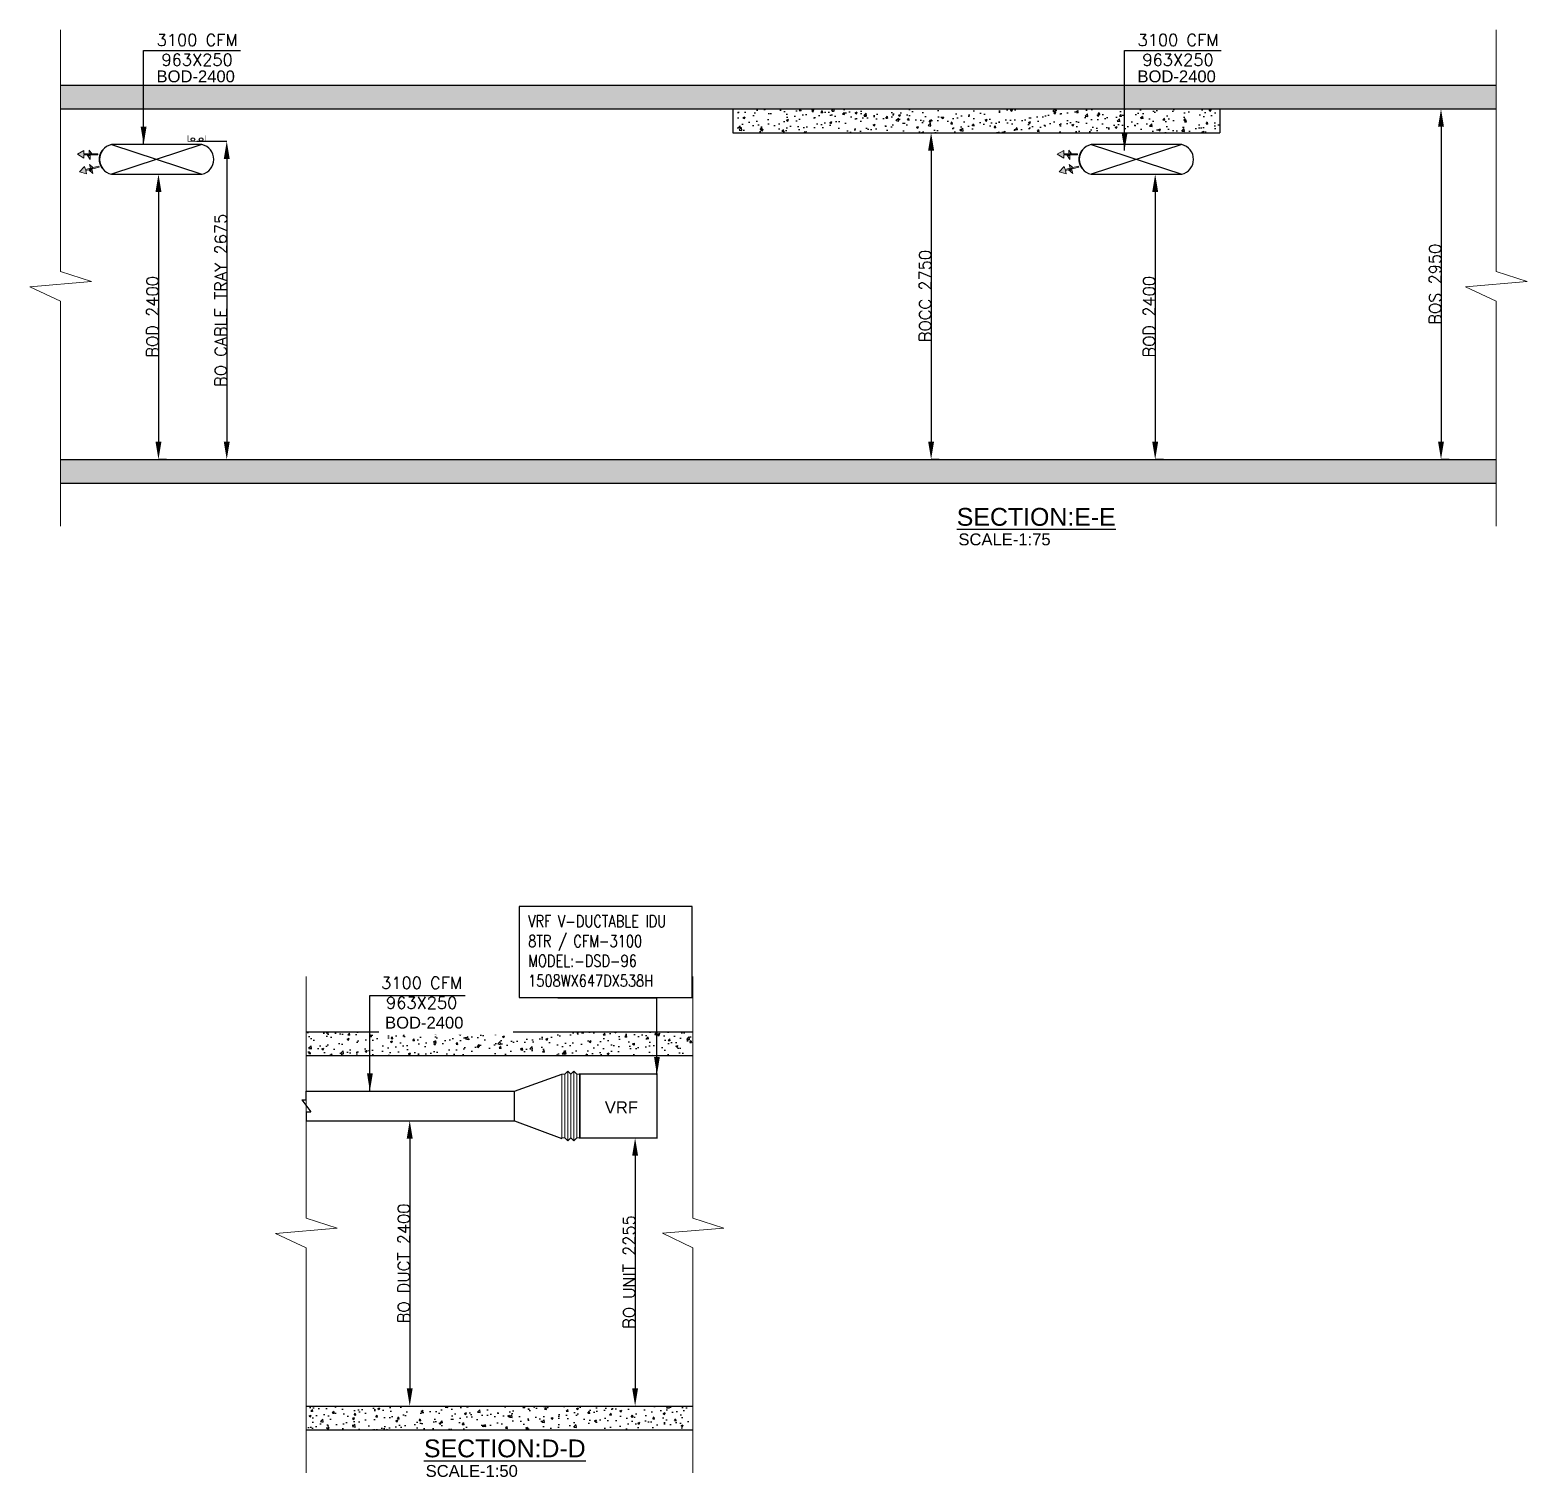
# Model space of a CAD drawing. Header units: millimetres. Extents: x 148480 to 578986, y 39883 to 155062.
# Drawn here: x 221178 to 233786, y 39883 to 52064 of the extents above; entities that cross this region are included whole.
import ezdxf

# ---------------------------------------------------------------- set-up
doc = ezdxf.new("R2010")
doc.units = ezdxf.units.MM
doc.header["$PDMODE"] = 34
doc.header["$PDSIZE"] = -1
for name, color, linetype, lineweight in [('0-1 AC UNIT', 5, 'Continuous', 25), ('AC OA DUCT', 11, 'Continuous', 5), ('COPPER PIPE ', 4, 'Continuous', 30), ('DRAIN PIPE', 76, 'Continuous', 30), ('M-HVAC RETURN AIR DUCT', 1, 'Continuous', 0), ('M-HVAC-EQUIP TEXT', 7, 'Continuous', 0)]:
    doc.layers.add(name, color=color, linetype=linetype, lineweight=lineweight)
for name, color, linetype in [('Ac-text', 7, 'Continuous'), ('CB-AC-SA OVAL DUCT', 6, 'Continuous'), ('Hatch 01_UC', 7, 'Continuous'), ('HVAC-SECTIONS', 7, 'Continuous'), ('M-HVAC ELLIPTICAL DUCT', 6, 'Continuous'), ('M-HVAC VRV PIPE', 4, 'Continuous'), ('M-HVAC-BOF', 6, 'Continuous'), ('M-HVAC-SA DUCT(RECT)', 4, 'Continuous'), ('M-HVAC-TEXT', 7, 'Continuous')]:
    doc.layers.add(name, color=color, linetype=linetype)
doc.styles.add('ARAIL', font='arial.ttf')
doc.styles.add('Arial', font='arial.ttf', dxfattribs={"height": 3})
doc.styles.add('HVAC TEXT', font='Romans.shx', dxfattribs={"width": 0.8, "height": 100})
doc.styles.add('MtX_romans_shx', font='romans.shx')
doc.styles.add('R', font='romans.shx')
doc.styles.add('ROMAND', font='romand__.ttf')
doc.dimstyles.new('Vayucon', dxfattribs={"dimtxt": 200, "dimasz": 150, "dimexe": 0, "dimexo": 0, "dimgap": 9e-05, "dimtad": 1, "dimdec": 0, "dimrnd": 5, "dimzin": 0, "dimdsep": 46, "dimtxsty": 'ROMAND', "dimcen": 90, "dimclrd": 42, "dimclre": 8, "dimclrt": 7, "dimadec": 0, "dimazin": 0, "dimtfac": 1, "dimtdec": 0, "dimtofl": 0, "dimtmove": 1, "dimatfit": 0, "dimfxl": 1, "dimtolj": 1, "dimtzin": 0, "dimarcsym": 0})
pattern_1 = [(50, (-9337.6, -9647.92), (182.18467, -15.93909), [19.05, -209.55]), (355, (-9337.6, -9647.92), (-35.24283, 191.05664), [15.24, -167.64]), (100.451, (-9322.42, -9649.25), (146.9425, 175.11669), [16.19, -178.09]), (46.1842, (-9337.6, -9597.12), (271.07904, -42.04233), [28.575, -314.325]), (96.6356, (-9315, -9600.63), (237.40423, 247.42556), [24.285, -267.135]), (351.184, (-9337.6, -9597.12), (237.4046, 247.42512), [22.86, -251.46]), (21, (-9312.2, -9609.82), (151.61488, -102.26552), [19.05, -209.55]), (326, (-9312.2, -9609.82), (61.80203, 184.18797), [15.24, -167.64]), (71.4514, (-9299.57, -9618.35), (213.41649, 81.92286), [16.19, -178.09]), (37.5, (-9337.6, -9647.925), (3.088603, 84.555039), [0, -165.608, 0, -170.18, 0, -168.275]), (7.5, (-9337.6, -9647.925), (66.819663, 100.180575), [0, -97.028, 0, -161.798, 0, -64.135]), (327.5, (-9394.245, -9647.925), (135.590595, -5.728744), [0, -63.5, 0, -198.12, 0, -262.89]), (317.5, (-9419.65, -9647.92), (148.12918, 25.42649), [0, -82.55, 0, -131.572, 0, -186.69])]

# ---------------------------------------------------------------- blocks, each defined once
blk = doc.blocks.new('*D75')
at = {"layer": 'DEFPOINTS', "color": 0, "linetype": 'Continuous', "transparency": 16777216}
for p in [(224280, 42882), (224280, 40480), (224376, 40480)]:
    blk.add_point(p, dxfattribs=at)
at = {"layer": 'HVAC-SECTIONS', "color": 8, "linetype": 'Continuous', "lineweight": -2, "transparency": 16777216}
for p, q in [((224280, 42882), (224376, 42882)), ((224280, 40480), (224376, 40480))]:
    blk.add_line(p, q, dxfattribs=at)
at = {"layer": 'HVAC-SECTIONS', "color": 24, "linetype": 'Continuous', "lineweight": -2, "transparency": 16777216}
blk.add_line((224376, 42732), (224376, 40630), dxfattribs=at)
at = {"layer": 'HVAC-SECTIONS', "color": 24, "linetype": 'Continuous', "transparency": 16777216}
for points in [[(224401, 42732), (224351, 42732), (224376, 42882)], [(224351, 40630), (224401, 40630), (224376, 40480)]]:
    blk.add_solid(points, dxfattribs=at)
at = {"layer": 'HVAC-SECTIONS', "color": 7, "linetype": 'Continuous', "transparency": 16777216, "insert": (224326, 41681), "char_height": 200, "attachment_point": 5, "rotation": 90, "style": 'ROMAND'}
blk.add_mtext('\\A1;\\H0.5x;BO DUCT 2400', dxfattribs=at)
blk = doc.blocks.new('*D76')
at = {"layer": 'DEFPOINTS', "color": 0, "linetype": 'Continuous', "transparency": 16777216}
for p in [(226133, 42737), (226133, 40480), (226274, 40480)]:
    blk.add_point(p, dxfattribs=at)
at = {"layer": 'HVAC-SECTIONS', "color": 8, "linetype": 'Continuous', "lineweight": -2, "transparency": 16777216}
for p, q in [((226133, 42737), (226274, 42737)), ((226133, 40480), (226274, 40480))]:
    blk.add_line(p, q, dxfattribs=at)
at = {"layer": 'HVAC-SECTIONS', "color": 24, "linetype": 'Continuous', "lineweight": -2, "transparency": 16777216}
blk.add_line((226274, 42587), (226274, 40630), dxfattribs=at)
at = {"layer": 'HVAC-SECTIONS', "color": 24, "linetype": 'Continuous', "transparency": 16777216}
for points in [[(226299, 42587), (226249, 42587), (226274, 42737)], [(226249, 40630), (226299, 40630), (226274, 40480)]]:
    blk.add_solid(points, dxfattribs=at)
at = {"layer": 'HVAC-SECTIONS', "color": 7, "linetype": 'Continuous', "transparency": 16777216, "insert": (226224, 41609), "char_height": 200, "attachment_point": 5, "rotation": 90, "style": 'ROMAND'}
blk.add_mtext('\\A1;\\H0.5x;BO UNIT 2255', dxfattribs=at)
blk = doc.blocks.new('12')
h = blk.add_hatch(color=20)
h.set_gradient(color1=(0, 255, 0), one_color=1, tint=1, name='INVCURVED')
h.paths.add_polyline_path([(36, -115), (6, -115), (6, -145), (49, -174), (-7, -174), (6, -183), (6, -244), (-4, -244), (-4, -188), (-39, -164), (16, -164), (-4, -150), (-4, -115), (-34, -115), (1, -55)])
at = {"color": 3}
blk.add_lwpolyline([(-4, -244), (6, -244), (6, -183), (-7, -174), (49, -174), (6, -145), (6, -115), (36, -115), (1, -55), (-34, -115), (-4, -115), (-4, -150), (16, -164), (-39, -164), (-4, -188)], close=True, dxfattribs=at)
blk = doc.blocks.new('*D92')
at = {"layer": 'DEFPOINTS', "color": 0, "linetype": 'Continuous', "transparency": 16777216}
for p in [(222020, 50849), (222260, 48449), (222328, 48449)]:
    blk.add_point(p, dxfattribs=at)
at = {"layer": 'HVAC-SECTIONS', "color": 8, "linetype": 'Continuous', "lineweight": -2, "transparency": 16777216}
for p, q in [((222020, 50849), (222260, 50849)), ((222328, 48449), (222260, 48449))]:
    blk.add_line(p, q, dxfattribs=at)
at = {"layer": 'HVAC-SECTIONS', "color": 24, "linetype": 'Continuous', "lineweight": -2, "transparency": 16777216}
blk.add_line((222260, 50699), (222260, 48599), dxfattribs=at)
at = {"layer": 'HVAC-SECTIONS', "color": 24, "linetype": 'Continuous', "transparency": 16777216}
for points in [[(222285, 50699), (222235, 50699), (222260, 50849)], [(222235, 48599), (222285, 48599), (222260, 48449)]]:
    blk.add_solid(points, dxfattribs=at)
at = {"layer": 'HVAC-SECTIONS', "color": 7, "linetype": 'Continuous', "transparency": 16777216, "insert": (222210, 49649), "char_height": 200, "attachment_point": 5, "rotation": 90, "style": 'ROMAND'}
blk.add_mtext('\\A1;\\H0.50073x;BOD 2400', dxfattribs=at)
blk = doc.blocks.new('*D93')
at = {"layer": 'DEFPOINTS', "color": 0, "linetype": 'Continuous', "transparency": 16777216}
for p in [(230414, 50849), (230654, 48449), (230723, 48449)]:
    blk.add_point(p, dxfattribs=at)
at = {"layer": 'HVAC-SECTIONS', "color": 8, "linetype": 'Continuous', "lineweight": -2, "transparency": 16777216}
for p, q in [((230414, 50849), (230654, 50849)), ((230723, 48449), (230654, 48449))]:
    blk.add_line(p, q, dxfattribs=at)
at = {"layer": 'HVAC-SECTIONS', "color": 24, "linetype": 'Continuous', "lineweight": -2, "transparency": 16777216}
blk.add_line((230654, 50699), (230654, 48599), dxfattribs=at)
at = {"layer": 'HVAC-SECTIONS', "color": 24, "linetype": 'Continuous', "transparency": 16777216}
for points in [[(230679, 50699), (230629, 50699), (230654, 50849)], [(230629, 48599), (230679, 48599), (230654, 48449)]]:
    blk.add_solid(points, dxfattribs=at)
at = {"layer": 'HVAC-SECTIONS', "color": 7, "linetype": 'Continuous', "transparency": 16777216, "insert": (230604, 49649), "char_height": 200, "attachment_point": 5, "rotation": 90, "style": 'ROMAND'}
blk.add_mtext('\\A1;\\H0.5x;\\Q1;BOD 2400', dxfattribs=at)
blk = doc.blocks.new('*D94')
at = {"layer": 'DEFPOINTS', "color": 0, "linetype": 'Continuous', "transparency": 16777216}
for p in [(232821, 51399), (233061, 48449), (233130, 48449)]:
    blk.add_point(p, dxfattribs=at)
at = {"layer": 'HVAC-SECTIONS', "color": 8, "linetype": 'Continuous', "lineweight": -2, "transparency": 16777216}
for p, q in [((232821, 51399), (233061, 51399)), ((233130, 48449), (233061, 48449))]:
    blk.add_line(p, q, dxfattribs=at)
at = {"layer": 'HVAC-SECTIONS', "color": 24, "linetype": 'Continuous', "lineweight": -2, "transparency": 16777216}
blk.add_line((233061, 51249), (233061, 48599), dxfattribs=at)
at = {"layer": 'HVAC-SECTIONS', "color": 24, "linetype": 'Continuous', "transparency": 16777216}
for points in [[(233086, 51249), (233036, 51249), (233061, 51399)], [(233036, 48599), (233086, 48599), (233061, 48449)]]:
    blk.add_solid(points, dxfattribs=at)
at = {"layer": 'HVAC-SECTIONS', "color": 7, "linetype": 'Continuous', "transparency": 16777216, "insert": (233011, 49924), "char_height": 200, "attachment_point": 5, "rotation": 90, "style": 'ROMAND'}
blk.add_mtext('\\A1;\\H0.5x;BOS 2950', dxfattribs=at)
blk = doc.blocks.new('*D95')
at = {"layer": 'DEFPOINTS', "color": 0, "linetype": 'Continuous', "transparency": 16777216}
for p in [(228527, 51199), (228767, 48449), (228836, 48449)]:
    blk.add_point(p, dxfattribs=at)
at = {"layer": 'HVAC-SECTIONS', "color": 8, "linetype": 'Continuous', "lineweight": -2, "transparency": 16777216}
for p, q in [((228527, 51199), (228767, 51199)), ((228836, 48449), (228767, 48449))]:
    blk.add_line(p, q, dxfattribs=at)
at = {"layer": 'HVAC-SECTIONS', "color": 24, "linetype": 'Continuous', "lineweight": -2, "transparency": 16777216}
blk.add_line((228767, 51049), (228767, 48599), dxfattribs=at)
at = {"layer": 'HVAC-SECTIONS', "color": 24, "linetype": 'Continuous', "transparency": 16777216}
for points in [[(228792, 51049), (228742, 51049), (228767, 51199)], [(228742, 48599), (228792, 48599), (228767, 48449)]]:
    blk.add_solid(points, dxfattribs=at)
at = {"layer": 'HVAC-SECTIONS', "color": 7, "linetype": 'Continuous', "transparency": 16777216, "insert": (228717, 49824), "char_height": 200, "attachment_point": 5, "rotation": 90, "style": 'ROMAND'}
blk.add_mtext('\\A1;\\H0.5x;BOCC 2750', dxfattribs=at)
blk = doc.blocks.new('*D133')
at = {"layer": 'DEFPOINTS', "color": 0, "linetype": 'Continuous', "transparency": 16777216}
for p in [(222584, 51127), (222584, 48449), (222835, 48449)]:
    blk.add_point(p, dxfattribs=at)
at = {"layer": 'HVAC-SECTIONS', "color": 8, "linetype": 'Continuous', "lineweight": -2, "transparency": 16777216}
for p, q in [((222584, 51127), (222835, 51127)), ((222584, 48449), (222835, 48449))]:
    blk.add_line(p, q, dxfattribs=at)
at = {"layer": 'HVAC-SECTIONS', "color": 24, "linetype": 'Continuous', "lineweight": -2, "transparency": 16777216}
blk.add_line((222835, 50977), (222835, 48599), dxfattribs=at)
at = {"layer": 'HVAC-SECTIONS', "color": 24, "linetype": 'Continuous', "transparency": 16777216}
for points in [[(222860, 50977), (222810, 50977), (222835, 51127)], [(222810, 48599), (222860, 48599), (222835, 48449)]]:
    blk.add_solid(points, dxfattribs=at)
at = {"layer": 'HVAC-SECTIONS', "color": 7, "linetype": 'Continuous', "transparency": 16777216, "insert": (222785, 49788), "char_height": 200, "attachment_point": 5, "rotation": 90, "style": 'ROMAND'}
blk.add_mtext('\\A1;\\H0.5x;BO CABLE TRAY 2675', dxfattribs=at)

msp = doc.modelspace()

# ---------------------------------------------------------------- hatches: boundary and pattern name
at = {"layer": 'Hatch 01_UC', "linetype": 'Continuous', "true_color": 0x636466}
h = msp.add_hatch(dxfattribs=at)
h.set_pattern_fill('AR-CONC', color=251)
h.set_pattern_definition(pattern_1)
h.paths.add_polyline_path([(221434, 51399.1), (233524.3, 51399.1), (233524.3, 51599.1), (221434, 51599.1)])
h = msp.add_hatch(dxfattribs=at)
h.set_pattern_fill('AR-CONC', color=251)
h.set_pattern_definition(pattern_1)
h.paths.add_polyline_path([(227096.8, 51199.1), (231198.1, 51199.1), (231198.1, 51399.1), (227096.8, 51399.1)])
h = msp.add_hatch(dxfattribs=at)
h.set_pattern_fill('AR-CONC', color=251)
h.set_pattern_definition([(50, (-9337.6, -9647.92), (182.18467, -15.93909), [19.05, -209.55]), (355, (-9337.6, -9647.92), (-35.24283, 191.05664), [15.24, -167.64]), (100.451, (-9322.42, -9649.25), (146.9425, 175.11669), [16.19, -178.09]), (46.1842, (-9337.6, -9597.12), (271.07904, -42.04233), [28.575, -314.325]), (96.6356, (-9315, -9600.63), (237.40423, 247.42556), [24.285, -267.135]), (351.184, (-9337.6, -9597.12), (237.4046, 247.42512), [22.86, -251.46]), (21, (-9312.2, -9609.82), (151.61488, -102.26552), [19.05, -209.55]), (326, (-9312.2, -9609.82), (61.80203, 184.18797), [15.24, -167.64]), (71.4514, (-9299.57, -9618.35), (213.41649, 81.92286), [16.19, -178.09]), (37.5, (-9337.6, -9647.925), (3.088603, 84.555039), [0, -165.608, 0, -170.18, 0, -168.275]), (7.5, (-9337.6, -9647.925), (66.819663, 100.180575), [0, -97.028, 0, -161.798, 0, -64.135]), (327.5, (-9394.245, -9647.925), (135.590595, -5.728744), [0, -63.5, 0, -198.12, 0, -262.89]), (317.5, (-9419.65, -9647.92), (148.12918, 25.42649), [0, -82.55, 0, -131.572, 0, -186.69])])
h.paths.add_polyline_path([(233524.3, 48449.1), (221434, 48449.1), (221434, 48249.1), (233524.3, 48249.1)])
h = msp.add_hatch(dxfattribs=at)
h.set_pattern_fill('AR-CONC', color=251)
h.set_pattern_definition([(50, (4435.7, -45658.2), (182.18467, -15.93909), [19.05, -209.55]), (355, (4435.7, -45658.2), (-35.24283, 191.05664), [15.24, -167.64]), (100.451, (4450.89, -45659.53), (146.9425, 175.11669), [16.19, -178.09]), (46.1842, (4435.7, -45607.4), (271.07904, -42.04233), [28.575, -314.325]), (96.6356, (4458.3, -45610.9), (237.40423, 247.42556), [24.285, -267.135]), (351.184, (4435.7, -45607.4), (237.4046, 247.42512), [22.86, -251.46]), (21, (4461.1, -45620.1), (151.61488, -102.26552), [19.05, -209.55]), (326, (4461.1, -45620.1), (61.80203, 184.18797), [15.24, -167.64]), (71.4514, (4473.74, -45628.62), (213.41649, 81.92286), [16.19, -178.09]), (37.5, (4435.7, -45658.2), (3.088603, 84.555039), [0, -165.608, 0, -170.18, 0, -168.275]), (7.5, (4435.7, -45658.2), (66.819663, 100.180575), [0, -97.028, 0, -161.798, 0, -64.135]), (327.5, (4379.06, -45658.2), (135.590595, -5.728744), [0, -63.5, 0, -198.12, 0, -262.89]), (317.5, (4353.66, -45658.2), (148.12918, 25.42649), [0, -82.55, 0, -131.572, 0, -186.69])])
h.paths.add_polyline_path([(223505, 43430.4), (223505, 43630.4), (226760.1, 43630.4), (226760.1, 43430.4)])
h = msp.add_hatch(dxfattribs=at)
h.set_pattern_fill('AR-CONC', color=251)
h.set_pattern_definition([(50, (4435.7, -45658.2), (182.18467, -15.93909), [19.05, -209.55]), (355, (4435.7, -45658.2), (-35.24283, 191.05664), [15.24, -167.64]), (100.451, (4450.89, -45659.53), (146.9425, 175.11669), [16.19, -178.09]), (46.1842, (4435.7, -45607.4), (271.07904, -42.04233), [28.575, -314.325]), (96.6356, (4458.3, -45610.9), (237.40423, 247.42556), [24.285, -267.135]), (351.184, (4435.7, -45607.4), (237.4046, 247.42512), [22.86, -251.46]), (21, (4461.1, -45620.1), (151.61488, -102.26552), [19.05, -209.55]), (326, (4461.1, -45620.1), (61.80203, 184.18797), [15.24, -167.64]), (71.4514, (4473.74, -45628.62), (213.41649, 81.92286), [16.19, -178.09]), (37.5, (4435.7, -45658.2), (3.088603, 84.555039), [0, -165.608, 0, -170.18, 0, -168.275]), (7.5, (4435.7, -45658.2), (66.819663, 100.180575), [0, -97.028, 0, -161.798, 0, -64.135]), (327.5, (4379.06, -45658.2), (135.590595, -5.728744), [0, -63.5, 0, -198.12, 0, -262.89]), (317.5, (4353.66, -45658.2), (148.12918, 25.42649), [0, -82.55, 0, -131.572, 0, -186.69])])
h.paths.add_polyline_path([(223505, 40280.4), (226760.1, 40280.4), (226760.1, 40480.4), (223505, 40480.4)])

# ---------------------------------------------------------------- linework, layer by layer
at = {"layer": '0-1 AC UNIT', "color": 30, "lineweight": 0}
for p, q in [((225657.9, 42736.8), (225657.9, 43274.8)), ((225657.9, 43274.8), (225682.9, 43274.8)), ((225807.9, 43274.8), (225782.7, 43274.8)), ((225657.9, 42736.8), (225682.9, 42736.8)), ((225807.9, 42736.8), (225782.7, 42736.8))]:
    msp.add_line(p, q, dxfattribs=at)
at = {"layer": '0-1 AC UNIT', "color": 252, "lineweight": 0}
for p, q in [((225682.7, 43274.8), (225707.7, 43299.8)), ((225682.7, 42736.8), (225682.7, 43274.8)), ((225707.7, 42711.8), (225707.7, 43299.8)), ((225732.7, 43274.8), (225707.7, 43299.8)), ((225732.7, 43274.8), (225757.7, 43299.8)), ((225732.7, 42736.8), (225732.7, 43274.8)), ((225757.7, 42711.8), (225757.7, 43299.8)), ((225782.7, 43274.8), (225757.7, 43299.8)), ((225782.7, 42736.8), (225782.7, 43274.8)), ((225682.7, 42736.8), (225707.7, 42711.8)), ((225732.7, 42736.8), (225707.7, 42711.8)), ((225732.7, 42736.8), (225757.7, 42711.8)), ((225782.7, 42736.8), (225757.7, 42711.8))]:
    msp.add_line(p, q, dxfattribs=at)
at = {"layer": 'CB-AC-SA OVAL DUCT', "color": 3, "const_width": 15}
for points in [[(221788.3, 50900.1, -0.3333333), (221788.3, 51050.1)], [(230039.1, 50900.1, -0.3333333), (230039.1, 51050.1)]]:
    msp.add_lwpolyline(points, format="xyb", dxfattribs=at)
at = {"layer": 'COPPER PIPE ', "color": 4, "linetype": 'Continuous'}
msp.add_circle((222619, 51141.6, -9.1), 15, dxfattribs=at)
at = {"layer": 'DRAIN PIPE', "color": 76, "linetype": 'Continuous'}
msp.add_circle((222549.8, 51141.6), 15, dxfattribs=at)
at = {"layer": 'Hatch 01_UC', "color": 251, "linetype": 'Continuous', "true_color": 0x636466}
for p, q in [((221434, 51599.1), (233524.3, 51599.1)), ((221434, 51399.1), (233524.3, 51399.1)), ((227096.8, 51399.1), (227096.8, 51199.1)), ((231198.1, 51399.1), (231198.1, 51199.1)), ((227096.8, 51199.1), (231198.1, 51199.1)), ((221434, 48449.1), (233524.3, 48449.1)), ((221434, 48249.1), (233524.3, 48249.1)), ((223505, 43630.4), (226760.1, 43630.4)), ((223505, 43430.4), (226760.1, 43430.4)), ((223505, 40480.4), (226760.1, 40480.4)), ((223505, 40280.4), (226760.1, 40280.4))]:
    msp.add_line(p, q, dxfattribs=at)
at = {"layer": 'HVAC-SECTIONS', "color": 6, "linetype": 'Continuous'}
for p, q in [((225807.9, 43274.8), (225807.9, 42736.8)), ((223505, 43131.8), (225257.9, 43131.8)), ((225257.9, 42881.8), (225257.9, 43131.8)), ((223505, 42881.8), (225257.9, 42881.8))]:
    msp.add_line(p, q, dxfattribs=at)
at = {"layer": 'HVAC-SECTIONS', "color": 5, "linetype": 'Continuous', "const_width": 10}
msp.add_lwpolyline([(225807.9, 43274.8), (225807.9, 42736.8), (226457.9, 42736.8), (226457.9, 43274.8)], close=True, dxfattribs=at)
at = {"layer": 'M-HVAC ELLIPTICAL DUCT', "linetype": 'Continuous'}
for p, q in [((221863.3, 51099.1), (222626.3, 50849.1)), ((222626.3, 51099.1), (221863.3, 50849.1)), ((230114.1, 51099.1), (230877.1, 50849.1)), ((230877.1, 51099.1), (230114.1, 50849.1)), ((225257.9, 43131.8), (225657.9, 43274.8)), ((223505, 43056.8), (223505, 43131.8)), ((223467.5, 43056.8), (223542.5, 42956.8)), ((223467.5, 43056.8), (223505, 43056.8)), ((223505, 42956.8), (223542.5, 42956.8)), ((223505, 42956.8), (223505, 42881.8)), ((225257.9, 42881.8), (225657.9, 42731.8))]:
    msp.add_line(p, q, dxfattribs=at)
for points in [[(222626.3, 51099.1), (221863.3, 51099.1)], [(230877.1, 51099.1), (230114.1, 51099.1)], [(221863.3, 50849.1), (222626.3, 50849.1)], [(230114.1, 50849.1), (230877.1, 50849.1)]]:
    msp.add_lwpolyline(points, dxfattribs=at)
at = {"layer": 'M-HVAC ELLIPTICAL DUCT', "color": 7, "linetype": 'Continuous', "elevation": -2.4}
msp.add_lwpolyline([(225298, 44686.5), (225298, 43919.5), (226754.7, 43919.5), (226754.7, 44686.5)], close=True, dxfattribs=at)
at = {"layer": 'M-HVAC ELLIPTICAL DUCT', "linetype": 'Continuous'}
for centre, start, end in [((221891.4, 50974.1), 102.68038, 257.31962), ((222598.2, 50974.1), 282.68038, 77.31962), ((230142.3, 50974.1), 102.68038, 257.31962), ((230849, 50974.1), 282.68038, 77.31962)]:
    msp.add_arc(centre, 128.1, start, end, dxfattribs=at)
at = {"layer": 'M-HVAC RETURN AIR DUCT', "color": 8}
for points in [[(221434, 47887.7), (221434, 49782), (221177.5, 49902.9), (221695.4, 49945.4), (221434, 50031.6), (221434, 52063.8)], [(233524.3, 47887.7), (233524.3, 49782), (233267.9, 49902.9), (233785.7, 49945.4), (233524.3, 50031.6), (233524.3, 52063.8)], [(223502.5, 39918.9), (223502.5, 41813.3), (223246.1, 41934.2), (223763.9, 41976.6), (223502.5, 42062.9), (223502.5, 44095)], [(226760.1, 39919.1), (226760.1, 41813.5), (226503.7, 41934.4), (227021.5, 41976.8), (226760.1, 42063.1), (226760.1, 44095.2)]]:
    msp.add_lwpolyline(points, dxfattribs=at)
at = {"layer": 'M-HVAC VRV PIPE', "color": 200, "linetype": 'Continuous', "const_width": 5}
msp.add_lwpolyline([(222509.1, 51176.6), (222509.1, 51126.6), (222659.1, 51126.6), (222659.1, 51176.6)], dxfattribs=at)

# ---------------------------------------------------------------- block references
at = {"layer": 'AC OA DUCT'}
for p, xscale, yscale, zscale, rotation in [((221529.1, 51017.8), -0.8999999999999999, 0.8999999999999999, 0.8999999999999999, 89.9999999999998), ((221545.9, 50857.8), -0.9, 0.9, 0.9, 104.9999999999999), ((229779.9, 51017.8), -0.8999999999999999, 0.8999999999999999, 0.8999999999999999, 89.99999999999979), ((229796.7, 50857.8), -0.9, 0.9, 0.9, 104.9999999999999)]:
    msp.add_blockref('12', p, dxfattribs=dict(at, xscale=xscale, yscale=yscale, zscale=zscale, rotation=rotation))

# ---------------------------------------------------------------- texts
at = {"layer": 'Ac-text', "color": 7, "style": 'Arial'}
for s, height, p in [('%%USECTION:E-E', 150, (228982.8, 47890.3)), ('SCALE-1:75', 100, (228996.9, 47725.6)), ('%%USECTION:D-D', 150, (224495.9, 40049)), ('SCALE-1:50', 100, (224510, 39884.2))]:
    msp.add_text(s, height=height, dxfattribs=at).set_placement(p)
at = {"layer": 'M-HVAC-BOF', "color": 6, "lineweight": -2, "char_height": 100, "width": 1028.731, "attachment_point": 1, "style": 'ARAIL'}
for insert in [(222243.5, 51723.2, 1198.1), (230504.7, 51723.2, 1198.1)]:
    msp.add_mtext('BOD-2400', dxfattribs=dict(at, insert=insert))
at = {"layer": 'M-HVAC-EQUIP TEXT', "color": 0, "insert": (225373.5, 44611.1, -2.4), "char_height": 100, "width": 2764.508, "attachment_point": 1, "style": 'HVAC TEXT'}
msp.add_mtext('VRF V-DUCTABLE IDU\\P8TR / CFM-3100\\PMODEL:-DSD-96\\P1508WX647DX538H', dxfattribs=at)
at = {"layer": 'M-HVAC-SA DUCT(RECT)', "color": 0, "linetype": 'Continuous', "insert": (226018.9, 43045.1, -1), "char_height": 100, "width": 179.998, "attachment_point": 1, "style": 'MtX_romans_shx'}
msp.add_mtext('{\\fArial|b0|i0|c0|p0;VRF}', dxfattribs=at)
at = {"layer": 'M-HVAC-TEXT', "color": 7, "char_height": 100, "width": 788.359, "attachment_point": 2, "style": 'R'}
for insert in [(222585.4, 52029.5), (230846.5, 52029.5)]:
    msp.add_mtext('3100 CFM\\P963X250', dxfattribs=dict(at, insert=insert))
at = {"layer": 'M-HVAC-TEXT', "color": 7, "insert": (224476.3, 44092), "char_height": 100, "width": 788.359, "attachment_point": 2, "style": 'R', "bg_fill": 2}
msp.add_mtext('3100 CFM\\P963X250', dxfattribs=at)

# ---------------------------------------------------------------- dimensions: what is measured, and where the dimension line sits
at = {"layer": 'HVAC-SECTIONS', "color": 24, "linetype": 'Continuous'}
for base, p1, p2, text, override, picture, middle in [((233061.3, 48449.1), (232821.1, 51399.1), (233129.8, 48449.1, 9.3), '\\H0.5x;BOS <>', {"dimtxsty": 'ROMAND', "dimclrd": 24}, '*D94', (233011.3, 49924.1)), ((228767, 48449.1), (228526.8, 51199.1), (228835.6, 48449.1, 9.3), '\\H0.5x;BOCC <>', {"dimtxsty": 'ROMAND', "dimclrd": 24}, '*D95', (228717, 49824.1)), ((222835.1817, 48449.1467), (222584.0594, 51126.5858), (222584.0594, 48449.1467), '\\H0.5x;BO CABLE TRAY <>', {"dimtxsty": 'ROMAND', "dimclrd": 24}, '*D133', (222785.1816, 49787.8663)), ((222259.8, 48449.1), (222019.6, 50849.1), (222328.4, 48449.1, 9.3), '\\H0.50073x;BOD <>', {"dimtxsty": 'ROMAND', "dimclrd": 24}, '*D92', (222209.7, 49649.1)), ((230654.1, 48449.1), (230413.9, 50849.1), (230722.7, 48449.1, 9.3), '\\H0.5x;\\Q1;BOD <>', {"dimtxsty": 'ROMAND', "dimclrd": 24}, '*D93', (230604.1, 49649.1)), ((224375.8, 40480.4), (224280.3, 42881.8), (224280.3, 40480.4), '\\H0.5x;BO DUCT <>', {"dimclrd": 24}, '*D75', (224325.8, 41681.1)), ((226274.2, 40480.4), (226132.9, 42736.8), (226132.9, 40480.4), '\\H0.5x;BO UNIT <>', {"dimclrd": 24}, '*D76', (226224.2, 41608.6))]:
    dim = msp.add_linear_dim(base=base, p1=p1, p2=p2, angle=90, text=text, dimstyle='Vayucon', override=override, dxfattribs=at)
    dim.commit()
    dim.dimension.update_dxf_attribs({"geometry": picture, "text_midpoint": middle})

# ---------------------------------------------------------------- leaders
at = {"layer": 'HVAC-SECTIONS', "color": 0, "linetype": 'Continuous'}
msp.add_leader([(226457.9, 43269.8), (226457.9, 43915), (225622.5, 43915)], dimstyle='Vayucon', override={"dimgap": 9e-05, "dimtad": 0}, dxfattribs=at)
at = {"layer": 'M-HVAC ELLIPTICAL DUCT', "color": 0, "linetype": 'Continuous'}
for points in [[(222134.9, 51099.1), (222134.9, 51891), (222949.6, 51891)], [(230396, 51049.1), (230396, 51891), (231210.7, 51891)]]:
    msp.add_leader(points, dimstyle='Vayucon', dxfattribs=at)

# ---------------------------------------------------------------- next in the draw order: texts
at = {"layer": 'M-HVAC-BOF', "color": 6, "lineweight": -2, "insert": (224168.2, 43757.9, 1198.1), "char_height": 100, "width": 1028.731, "attachment_point": 1, "style": 'ARAIL', "bg_fill": 2}
msp.add_mtext('BOD-2400', dxfattribs=at)

# ---------------------------------------------------------------- next in the draw order: leaders
at = {"layer": 'M-HVAC ELLIPTICAL DUCT', "linetype": 'Continuous'}
msp.add_leader([(224040.5, 43131.8), (224040.5, 43936.1), (224843.5, 43936.1)], dimstyle='Vayucon', dxfattribs=at)

doc.saveas('drawing.dxf')
